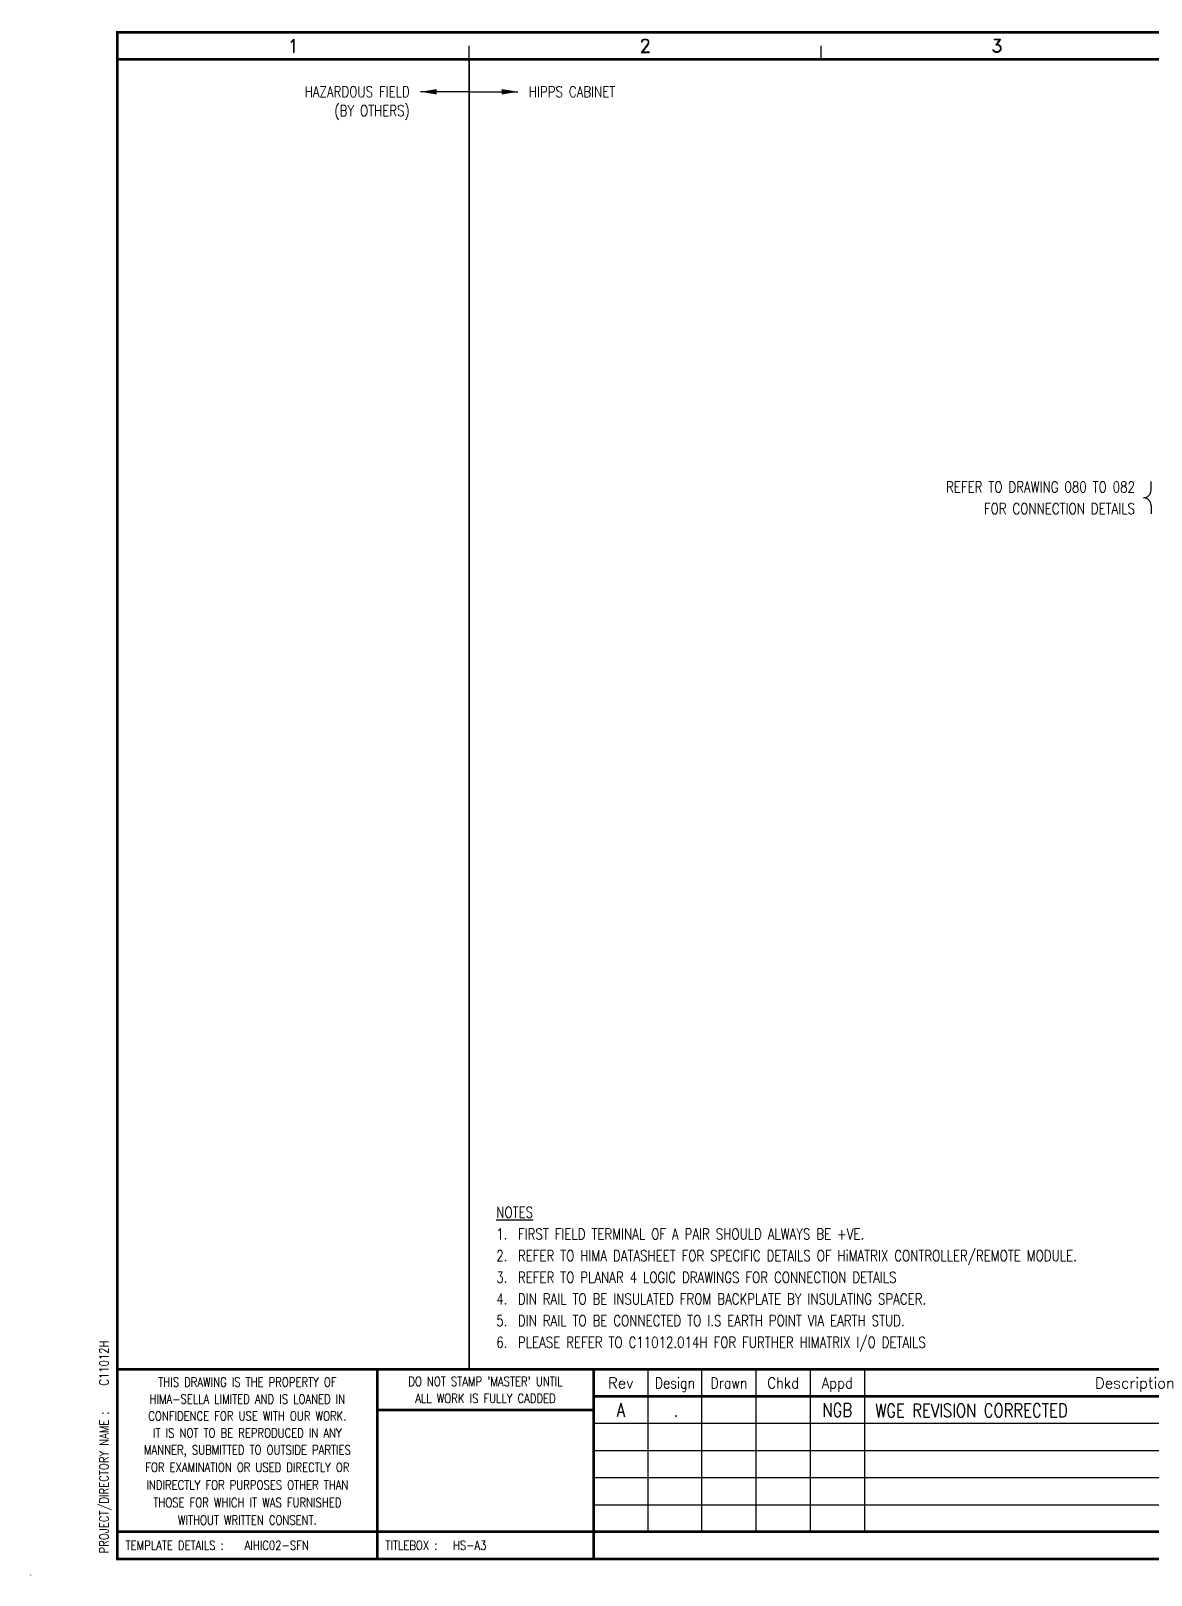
# Model space of a CAD drawing. Extents: x 0 to 414, y 0 to 285.
# Drawn here: x 0 to 207, y 0 to 285.2 of the extents above; entities that cross this region are included whole.
import ezdxf
from ezdxf.enums import TextEntityAlignment as Align

# ---------------------------------------------------------------- set-up
doc = ezdxf.new("R2010")
doc.units = 0
doc.header["$MEASUREMENT"] = 0
doc.linetypes.add('CONTINU', pattern=[0])
doc.linetypes.add('HIDDEN2', pattern=[0.1875, 0.125, -0.0625])
doc.layers.get('0').update_dxf_attribs({"linetype": 'CONTINUOUS'})
for name, color, linetype in [('01-DRAW', 7, 'CONTINUOUS'), ('COL', 2, 'CONTINU'), ('ROW', 2, 'CONTINU'), ('TEXT', 2, 'CONTINUOUS'), ('UPS', 2, 'CONTINUOUS')]:
    doc.layers.add(name, color=color, linetype=linetype)
doc.styles.add('ROMAND', font='ROMAND')
doc.styles.add('ROMANS', font='romans.shx', dxfattribs={"width": 0.8, "height": 2.5})

# ---------------------------------------------------------------- blocks, each defined once
blk = doc.blocks.new('HS-A3')
at = {"color": 1}
for p, q in [((81, 280), (81, 282.5)), ((146, 280), (146, 282.5)), ((114, 38), (114, 8)), ((124, 8), (124, 38)), ((134, 8), (134, 38)), ((144, 38), (144, 8)), ((154, 38), (154, 8)), ((301.5, 28), (104, 28)), ((104, 23), (301.5, 23)), ((301.5, 18), (104, 18)), ((104, 13), (270.5, 13)), ((0, 0), (0, 0.025))]:
    blk.add_line(p, q, dxfattribs=at)
at = {"color": 1, "const_width": 0.5}
blk.add_lwpolyline([(16, 3), (409, 3), (409, 285), (16, 285)], close=True, dxfattribs=at)
for points in [[(16, 280), (404, 280)], [(409, 38), (16, 38)], [(64, 3), (64, 38)], [(104, 3), (104, 38)], [(270.5, 33), (104, 33)], [(104, 30.5), (64, 30.5)], [(270.5, 8), (16, 8)]]:
    blk.add_lwpolyline(points, dxfattribs=at)
at = {"color": 2, "style": 'ROMAND'}
for s, p in [('1', (48.5, 282.5)), ('2', (113.5, 282.5)), ('3', (178.5, 282.5))]:
    blk.add_text(s, height=2.5, dxfattribs=at).set_placement(p, align=Align.MIDDLE)
at = {"color": 3, "lineweight": 13, "style": 'ROMANS', "width": 0.8}
for s, p in [('THIS DRAWING IS THE PROPERTY OF', (40, 35.6443)), ("DO NOT STAMP 'MASTER' UNTIL", (84, 35.7693)), ('HIMA-SELLA LIMITED AND IS LOANED IN', (40, 32.5193)), ('ALL WORK IS FULLY CADDED', (84, 32.6443)), ('CONFIDENCE FOR USE WITH OUR WORK.', (40, 29.3879)), ('IT IS NOT TO BE REPRODUCED IN ANY', (40, 26.2629)), ('MANNER, SUBMITTED TO OUTSIDE PARTIES', (40, 23.1379)), ('FOR EXAMINATION OR USED DIRECTLY OR', (40, 19.9054)), ('INDIRECTLY FOR PURPOSES OTHER THAN', (40, 16.6554)), ('THOSE FOR WHICH IT WAS FURNISHED', (40, 13.4054)), ('WITHOUT WRITTEN CONSENT.', (40, 10.1554))]:
    blk.add_text(s, height=1.7, dxfattribs=at).set_placement(p, align=Align.MIDDLE_CENTER)
at = {"color": 4, "style": 'ROMAND'}
for s, p in [('Rev', (109, 34.5)), ('Description', (204, 34.5))]:
    blk.add_text(s, height=2, dxfattribs=at).set_placement(p, align=Align.CENTER)
for s, width, p in [('Design', 0.85, (119, 34.5)), ('Drawn', 0.85, (129, 34.5)), ('Chkd', 0.9, (139, 34.5)), ('Appd', 0.9, (149, 34.5))]:
    blk.add_text(s, height=2, dxfattribs=dict(at, width=width)).set_placement(p, align=Align.CENTER)
at = {"color": 3, "style": 'ROMANS', "width": 0.8}
blk.add_text('PROJECT/DIRECTORY NAME :', height=1.7, rotation=90, dxfattribs=at).set_placement((13.5, 4), align=Align.MIDDLE_LEFT)
for s, p in [('TEMPLATE DETAILS :', (17.5, 5.5)), ('TITLEBOX :', (65.5, 5.5)), ('HS-A3', (78, 5.5))]:
    blk.add_text(s, height=1.7, dxfattribs=at).set_placement(p, align=Align.MIDDLE_LEFT)
at = {"layer": 'COL', "style": 'ROMAND', "flags": 9}
for tag, p in [('COL1', (48.5, 282.5)), ('COL2', (113.5, 282.5)), ('COL3', (178.5, 282.5)), ('COL4', (243.5, 282.5)), ('COL5', (308.5, 282.5)), ('COL6', (373.5, 282.5))]:
    blk.add_attdef(tag, p, '', height=2.5, dxfattribs=at)
at = {"layer": 'ROW', "style": 'ROMAND', "flags": 9}
for tag, p in [('ROW1', (406.5, 249.5)), ('ROW2', (406.5, 188.5)), ('ROW3', (406.5, 127.5)), ('ROW4', (406.5, 66.5))]:
    blk.add_attdef(tag, p, '', height=2.5, dxfattribs=at)
at = {"layer": 'UPS', "color": 3, "style": 'ROMANS', "width": 0.8, "flags": 8}
blk.add_attdef('PROJS->NOMPRO', text='', height=1.7, rotation=90, dxfattribs=at).set_placement((13.5, 35), align=Align.MIDDLE_LEFT)
at = {"layer": 'UPS', "style": 'ROMANS', "width": 2.7474, "flags": 8}
blk.add_attdef('PLANOS->MCAN1', text='', height=2.5, rotation=0.069611, dxfattribs=at).set_placement((156, 31.6443), (243, 31.75), align=Align.FIT)
at = {"layer": 'UPS', "style": 'ROMANS', "width": 0.8, "flags": 8}
for tag, height, p in [('PLANOS->VERIF', 2.5, (293.5, 34.25)), ('PLANOS->CANVI1', 2.5, (109, 29.25)), ('PLANOS->NCAN1', 2.5, (149, 29.25)), ('PLANOS->DCAN1', 2.5, (262.5, 29.25)), ('PLANOS->ORIG', 2.5, (293.5, 29.25)), ('PLANOS->CANVI2', 2.5, (109, 24.25)), ('PLANOS->NCAN2', 2.5, (149, 24.25)), ('PLANOS->DCAN2', 2.5, (262.5, 24.25)), ('PLANOS->HECHF', 2.5, (293.5, 24.25)), ('PLANOS->CANVI3', 2.5, (109, 19.25)), ('PLANOS->NCAN3', 2.5, (149, 19.25)), ('PLANOS->DCAN3', 2.5, (262.5, 19.25)), ('PLANOS->HECHD', 2.5, (293.5, 19.25)), ('PLANOS->CANVI4', 2.5, (109, 14.25)), ('PLANOS->NCAN4', 2.5, (149, 14.25)), ('PLANOS->DCAN4', 2.5, (262.5, 14.25)), ('PLANOS->DATACREA', 2.5, (293.5, 14.25)), ('PLANOS->CANVI5', 2.5, (109, 9.25)), ('PLANOS->NCAN5', 2.5, (149, 9.25)), ('PLANOS->DCAN5', 2.5, (262.5, 9.25)), ('PLANOS->NR1', 2.5, (293.5, 9.25)), ('PROJS->DESCPRO3', 5, (345.5, 5.5)), ('PLANOS->PLANO', 5, (378.5, 5.5)), ('PLANOS->USER', 5, (402.75, 5.5)), ('PLANOS->NR2', 2.5, (293.5, 4.25))]:
    blk.add_attdef(tag, text='', height=height, dxfattribs=at).set_placement(p, align=Align.CENTER)
at = {"layer": 'UPS', "style": 'ROMANS', "flags": 8}
for tag, width, p, p2 in [('PLANOS->MCAN2', 2.6868, (156, 26.75), (243, 26.75)), ('PLANOS->MCAN3', 2.6868, (156, 21.75), (243, 21.75)), ('PLANOS->MCAN4', 2.6769, (156, 16.75), (243, 16.75)), ('PLANOS->MCAN5', 2.6868, (156, 11.75), (243, 11.75))]:
    blk.add_attdef(tag, text='', height=2.5, dxfattribs=dict(at, width=width)).set_placement(p, p2, align=Align.FIT)
at = {"layer": 'UPS', "style": 'ROMANS', "width": 0.8, "flags": 8}
blk.add_attdef('PLANOS->DENOM', (313.5, 24.25), '', height=2.5, dxfattribs=at)
at = {"layer": 'UPS', "color": 4, "style": 'ROMANS', "width": 0.8, "flags": 8}
for tag, p in [('PROJS->DESCPRO1', (303, 19.25)), ('PROJS->DESCPRO2', (303, 14.25))]:
    blk.add_attdef(tag, p, '', height=2.5, dxfattribs=at)
at = {"layer": 'UPS', "color": 3, "style": 'ROMANS', "width": 0.8, "flags": 8}
blk.add_attdef('PLANOS->PROTOTIPO', text='', height=1.7, dxfattribs=at).set_placement((39.5, 5.5), align=Align.MIDDLE_LEFT)
at = {"layer": 'UPS', "style": 'ROMANS', "width": 0.8, "flags": 8}
blk.add_attdef('PLANOS->OBS4', text='', height=2.5, dxfattribs=at).set_placement((107, 5.5), align=Align.MIDDLE_LEFT)
blk = doc.blocks.new('EDREV')
at = {"color": 2, "style": 'ROMANS', "width": 0.8}
for tag, p in [('DES', (129.2, 29.25)), ('DRN', (139.2, 29.25)), ('CHKD', (149.2, 29.25)), ('DES', (129.2, 24.25)), ('DRN', (139.2, 24.25)), ('CHKD', (149.2, 24.25)), ('DES', (129.2, 19.25)), ('DRN', (139.2, 19.25)), ('CHKD', (149.2, 19.25)), ('DES', (129.2, 14.25)), ('DRN', (139.2, 14.25)), ('CHKD', (149.2, 14.25)), ('DES', (129.2, 9.25)), ('DRN', (139.2, 9.25)), ('CHKD', (149.2, 9.25))]:
    blk.add_attdef(tag, text='', height=2.5, dxfattribs=at).set_placement(p, align=Align.CENTER)

msp = doc.modelspace()

# ---------------------------------------------------------------- linework, layer by layer
at = {"color": 3}
for q in [(72, 274), (90, 274)]:
    msp.add_line((81, 274), q, dxfattribs=at)
at = {"color": 3, "linetype": 'HIDDEN2', "ltscale": 30, "const_width": 0.3}
msp.add_lwpolyline([(81, 280), (81, 38)], dxfattribs=at)
at = {"color": 3}
for points in [[(72, 274, 0, 1, 0), (75, 274, 1, 1, 0)], [(90, 274, 0, 1, 0), (87, 274, 1, 1, 0)]]:
    msp.add_lwpolyline(points, format="xyseb", dxfattribs=at)
at = {"layer": '01-DRAW'}
for p, q in [((206.9898, 200.4296), (206.9898, 201.9842)), ((206.9898, 197.5704), (206.9898, 196.0158))]:
    msp.add_line(p, q, dxfattribs=at)
for centre, start, end in [((205.5602, 200.4296), 270, 0), ((205.5602, 197.5704), 0, 90)]:
    msp.add_arc(centre, 1.42963, start, end, dxfattribs=at)

# ---------------------------------------------------------------- block references
ref = msp.add_blockref('HS-A3', (0, 0))
ref.add_attrib('PROJS->NOMPRO', 'C11012H', dxfattribs={"layer": 'UPS', "color": 3, "height": 1.7, "rotation": 90, "style": 'ROMANS', "width": 0.8, "flags": 8}).set_placement((13.5, 35), align=Align.MIDDLE_LEFT)
ref.add_attrib('PLANOS->PROTOTIPO', 'AIHIC02-SFN', dxfattribs={"layer": 'UPS', "color": 3, "height": 1.7, "style": 'ROMANS', "width": 0.8, "flags": 8}).set_placement((39.5, 5.5), align=Align.MIDDLE_LEFT)
ref.add_attrib('PLANOS->NCAN1', 'NGB', dxfattribs={"layer": 'UPS', "height": 2.5, "style": 'ROMANS', "width": 0.8, "flags": 8}).set_placement((149, 29.25), align=Align.CENTER)
ref.add_attrib('PLANOS->CANVI1', 'A', dxfattribs={"layer": 'UPS', "height": 2.5, "style": 'ROMANS', "width": 0.8, "flags": 8}).set_placement((109, 29.25), align=Align.CENTER)
ref = msp.add_blockref('EDREV', (-10, 0))
ref.add_attrib('DES', '.', dxfattribs={"color": 2, "height": 2.5, "style": 'ROMANS', "width": 0.8}).set_placement((119.2, 29.25), align=Align.CENTER)

# ---------------------------------------------------------------- texts
at = {"layer": 'TEXT', "style": 'ROMANS', "width": 0.8}
for s, p in [('HAZARDOUS FIELD', (70, 274)), ('(BY OTHERS)', (70, 270.5)), ('REFER TO DRAWING 080 TO 082', (204, 201)), ('FOR CONNECTION DETAILS', (204, 197))]:
    msp.add_text(s, height=2, dxfattribs=at).set_placement(p, align=Align.MIDDLE_RIGHT)
for s, p in [('HIPPS CABINET', (92, 274)), ('%%UNOTES', (86, 67)), ('1.', (86, 63)), ('FIRST FIELD TERMINAL OF A PAIR SHOULD ALWAYS BE +VE.', (90, 63)), ('2.', (86, 59)), ('REFER TO HIMA DATASHEET FOR SPECIFIC DETAILS OF HiMATRIX CONTROLLER/REMOTE MODULE.', (90, 59)), ('3.', (86, 55)), ('REFER TO PLANAR 4 LOGIC DRAWINGS FOR CONNECTION DETAILS', (90, 55)), ('4.', (86, 51)), ('DIN RAIL TO BE INSULATED FROM BACKPLATE BY INSULATING SPACER.', (90, 51)), ('5.', (86, 47)), ('DIN RAIL TO BE CONNECTED TO I.S EARTH POINT VIA EARTH STUD.', (90, 47)), ('6.', (86, 43)), ('PLEASE REFER TO C11012.014H FOR FURTHER HIMATRIX I/O DETAILS', (90, 43))]:
    msp.add_text(s, height=2, dxfattribs=at).set_placement(p, align=Align.MIDDLE_LEFT)
at = {"layer": 'UPS', "insert": (156, 31.6443), "char_height": 2.5, "width": 87, "attachment_point": 1, "rotation": 0.0687549, "style": 'ROMANS'}
msp.add_mtext('WGE REVISION CORRECTED', dxfattribs=at)

doc.saveas('drawing.dxf')
